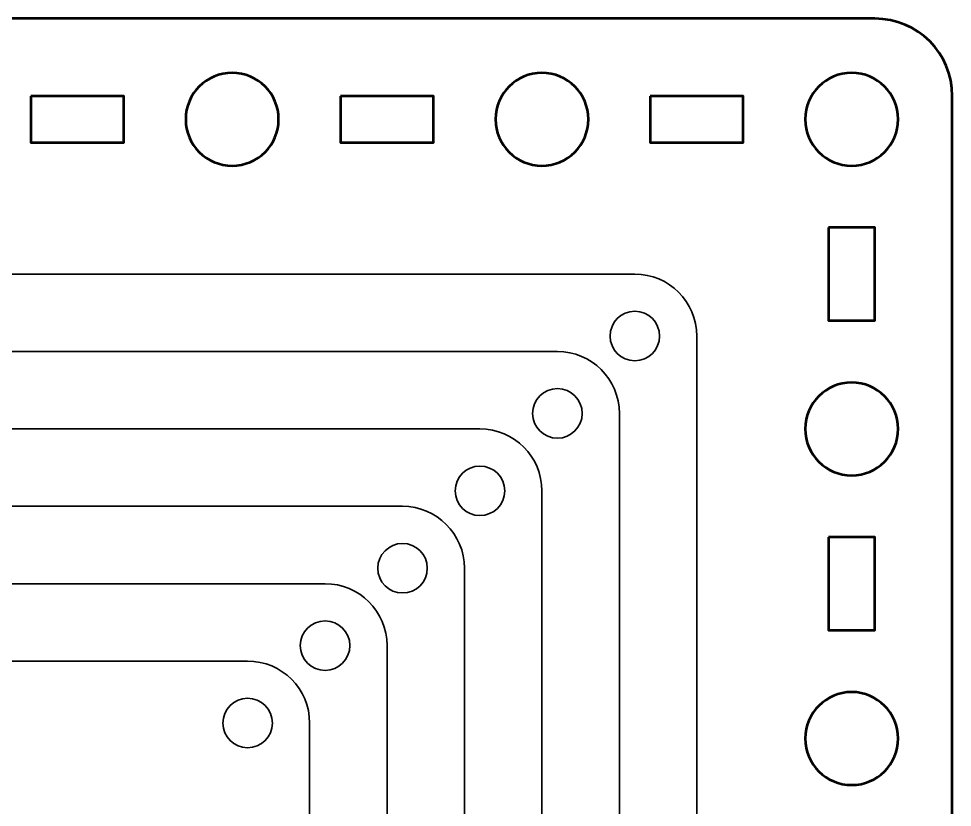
# Model space of a CAD drawing. Header units: centimetres. Extents: x -22.2 to 1.2, y -20.5 to -9.2.
# Drawn here: x -16.88 to -10.85, y -14.29 to -9.2 of the extents above; entities that cross this region are included whole.
import ezdxf

# ---------------------------------------------------------------- set-up
doc = ezdxf.new("R2010")
doc.units = ezdxf.units.CM
doc.header["$MEASUREMENT"] = 0
doc.layers.add('Layer 1', color=7, linetype='Continuous')

msp = doc.modelspace()

# ---------------------------------------------------------------- linework, layer by layer
at = {"layer": 'Layer 1', "lineweight": 53}
for points, knots in [([(-21.64992, -9.19998), (-21.64992, -9.19998), (-11.34994, -9.19998), (-11.34994, -9.19998), (-11.34994, -9.19998), (-11.07294, -9.19998), (-10.84998, -9.42308), (-10.84998, -9.70008), (-10.84998, -9.70008), (-10.84998, -9.70008), (-10.84998, -20.00006), (-10.84998, -20.00006), (-10.84998, -20.00006), (-10.84998, -20.27706), (-11.07294, -20.50002), (-11.34994, -20.50002), (-11.34994, -20.50002), (-11.34994, -20.50002), (-21.64992, -20.50002), (-21.64992, -20.50002), (-21.64992, -20.50002), (-21.92692, -20.50002), (-22.15002, -20.27706), (-22.15002, -20.00006), (-22.15002, -20.00006), (-22.15002, -20.00006), (-22.15002, -9.70008), (-22.15002, -9.70008), (-22.15002, -9.70008), (-22.15002, -9.42308), (-21.92692, -9.19998), (-21.64992, -9.19998)], [0, 0, 0, 0, 0.125, 0.125, 0.125, 0.125, 0.25, 0.25, 0.25, 0.25, 0.375, 0.375, 0.375, 0.375, 0.5, 0.5, 0.5, 0.5, 0.625, 0.625, 0.625, 0.625, 0.75, 0.75, 0.75, 0.75, 0.875, 0.875, 0.875, 0.875, 1, 1, 1, 1]), ([(-15.20001, -9.85001), (-15.20001, -10.01578), (-15.33425, -10.15001), (-15.50002, -10.15001), (-15.50002, -10.15001), (-15.66568, -10.15001), (-15.80002, -10.01578), (-15.80002, -9.85001), (-15.80002, -9.85001), (-15.80002, -9.68434), (-15.66568, -9.55001), (-15.50002, -9.55001), (-15.50002, -9.55001), (-15.33425, -9.55001), (-15.20001, -9.68434), (-15.20001, -9.85001)], [0, 0, 0, 0, 0.25, 0.25, 0.25, 0.25, 0.5, 0.5, 0.5, 0.5, 0.75, 0.75, 0.75, 0.75, 1, 1, 1, 1]), ([(-13.19994, -9.85001), (-13.19994, -10.01578), (-13.33431, -10.15001), (-13.49994, -10.15001), (-13.49994, -10.15001), (-13.66571, -10.15001), (-13.79994, -10.01578), (-13.79994, -9.85001), (-13.79994, -9.85001), (-13.79994, -9.68434), (-13.66571, -9.55001), (-13.49994, -9.55001), (-13.49994, -9.55001), (-13.33431, -9.55001), (-13.19994, -9.68434), (-13.19994, -9.85001)], [0, 0, 0, 0, 0.25, 0.25, 0.25, 0.25, 0.5, 0.5, 0.5, 0.5, 0.75, 0.75, 0.75, 0.75, 1, 1, 1, 1]), ([(-11.20001, -9.85001), (-11.20001, -10.01578), (-11.33435, -10.15001), (-11.49997, -10.15001), (-11.49997, -10.15001), (-11.66564, -10.15001), (-11.79998, -10.01578), (-11.79998, -9.85001), (-11.79998, -9.85001), (-11.79998, -9.68434), (-11.66564, -9.55001), (-11.49997, -9.55001), (-11.49997, -9.55001), (-11.33435, -9.55001), (-11.20001, -9.68434), (-11.20001, -9.85001)], [0, 0, 0, 0, 0.25, 0.25, 0.25, 0.25, 0.5, 0.5, 0.5, 0.5, 0.75, 0.75, 0.75, 0.75, 1, 1, 1, 1]), ([(-16.79993, -9.70008), (-16.79993, -9.70008), (-16.19993, -9.70008), (-16.19993, -9.70008), (-16.19993, -9.70008), (-16.19993, -9.70008), (-16.19993, -10.00008), (-16.19993, -10.00008), (-16.19993, -10.00008), (-16.19993, -10.00008), (-16.79993, -10.00008), (-16.79993, -10.00008), (-16.79993, -10.00008), (-16.79993, -10.00008), (-16.79993, -9.70008), (-16.79993, -9.70008)], [0, 0, 0, 0, 0.25, 0.25, 0.25, 0.25, 0.5, 0.5, 0.5, 0.5, 0.75, 0.75, 0.75, 0.75, 1, 1, 1, 1]), ([(-14.79996, -9.70008), (-14.79996, -9.70008), (-14.19996, -9.70008), (-14.19996, -9.70008), (-14.19996, -9.70008), (-14.19996, -9.70008), (-14.19996, -10.00008), (-14.19996, -10.00008), (-14.19996, -10.00008), (-14.19996, -10.00008), (-14.79996, -10.00008), (-14.79996, -10.00008), (-14.79996, -10.00008), (-14.79996, -10.00008), (-14.79996, -9.70008), (-14.79996, -9.70008)], [0, 0, 0, 0, 0.25, 0.25, 0.25, 0.25, 0.5, 0.5, 0.5, 0.5, 0.75, 0.75, 0.75, 0.75, 1, 1, 1, 1]), ([(-12.80003, -9.70008), (-12.80003, -9.70008), (-12.20003, -9.70008), (-12.20003, -9.70008), (-12.20003, -9.70008), (-12.20003, -9.70008), (-12.20003, -10.00008), (-12.20003, -10.00008), (-12.20003, -10.00008), (-12.20003, -10.00008), (-12.80003, -10.00008), (-12.80003, -10.00008), (-12.80003, -10.00008), (-12.80003, -10.00008), (-12.80003, -9.70008), (-12.80003, -9.70008)], [0, 0, 0, 0, 0.25, 0.25, 0.25, 0.25, 0.5, 0.5, 0.5, 0.5, 0.75, 0.75, 0.75, 0.75, 1, 1, 1, 1]), ([(-11.64991, -10.55003), (-11.64991, -10.55003), (-11.3499, -10.55003), (-11.3499, -10.55003), (-11.3499, -10.55003), (-11.3499, -10.55003), (-11.3499, -11.15003), (-11.3499, -11.15003), (-11.3499, -11.15003), (-11.3499, -11.15003), (-11.64991, -11.15003), (-11.64991, -11.15003), (-11.64991, -11.15003), (-11.64991, -11.15003), (-11.64991, -10.55003), (-11.64991, -10.55003)], [0, 0, 0, 0, 0.25, 0.25, 0.25, 0.25, 0.5, 0.5, 0.5, 0.5, 0.75, 0.75, 0.75, 0.75, 1, 1, 1, 1]), ([(-11.20001, -11.85008), (-11.20001, -12.01571), (-11.33435, -12.15009), (-11.49997, -12.15009), (-11.49997, -12.15009), (-11.66564, -12.15009), (-11.79998, -12.01571), (-11.79998, -11.85008), (-11.79998, -11.85008), (-11.79998, -11.68431), (-11.66564, -11.55008), (-11.49997, -11.55008), (-11.49997, -11.55008), (-11.33435, -11.55008), (-11.20001, -11.68431), (-11.20001, -11.85008)], [0, 0, 0, 0, 0.25, 0.25, 0.25, 0.25, 0.5, 0.5, 0.5, 0.5, 0.75, 0.75, 0.75, 0.75, 1, 1, 1, 1]), ([(-11.64991, -12.54999), (-11.64991, -12.54999), (-11.3499, -12.54999), (-11.3499, -12.54999), (-11.3499, -12.54999), (-11.3499, -12.54999), (-11.3499, -13.15), (-11.3499, -13.15), (-11.3499, -13.15), (-11.3499, -13.15), (-11.64991, -13.15), (-11.64991, -13.15), (-11.64991, -13.15), (-11.64991, -13.15), (-11.64991, -12.54999), (-11.64991, -12.54999)], [0, 0, 0, 0, 0.25, 0.25, 0.25, 0.25, 0.5, 0.5, 0.5, 0.5, 0.75, 0.75, 0.75, 0.75, 1, 1, 1, 1]), ([(-11.20001, -13.85002), (-11.20001, -14.01568), (-11.33435, -14.15002), (-11.49997, -14.15002), (-11.49997, -14.15002), (-11.66564, -14.15002), (-11.79998, -14.01568), (-11.79998, -13.85002), (-11.79998, -13.85002), (-11.79998, -13.68439), (-11.66564, -13.55001), (-11.49997, -13.55001), (-11.49997, -13.55001), (-11.33435, -13.55001), (-11.20001, -13.68439), (-11.20001, -13.85002)], [0, 0, 0, 0, 0.25, 0.25, 0.25, 0.25, 0.5, 0.5, 0.5, 0.5, 0.75, 0.75, 0.75, 0.75, 1, 1, 1, 1])]:
    msp.add_open_spline(points, degree=3, knots=knots, dxfattribs=at)
at = {"layer": 'Layer 1', "color": 30, "lineweight": 35}
for points in [[(-20.5, -11.25), (-20.5, -11.02913), (-20.32087, -10.85), (-20.1, -10.85), (-20.1, -10.85), (-20.1, -10.85), (-12.9, -10.85), (-12.9, -10.85), (-12.9, -10.85), (-12.67913, -10.85), (-12.5, -11.02913), (-12.5, -11.25), (-12.5, -11.25), (-12.5, -11.25), (-12.5, -18.45), (-12.5, -18.45), (-12.5, -18.45), (-12.5, -18.67087), (-12.67913, -18.85), (-12.9, -18.85), (-12.9, -18.85), (-12.9, -18.85), (-20.1, -18.85), (-20.1, -18.85), (-20.1, -18.85), (-20.32087, -18.85), (-20.5, -18.67087), (-20.5, -18.45), (-20.5, -18.45), (-20.5, -18.45), (-20.5, -11.25), (-20.5, -11.25)], [(-20, -11.75), (-20, -11.52913), (-19.82087, -11.35), (-19.6, -11.35), (-19.6, -11.35), (-19.6, -11.35), (-13.4, -11.35), (-13.4, -11.35), (-13.4, -11.35), (-13.17913, -11.35), (-13, -11.52913), (-13, -11.75), (-13, -11.75), (-13, -11.75), (-13, -17.95), (-13, -17.95), (-13, -17.95), (-13, -18.17087), (-13.17913, -18.35), (-13.4, -18.35), (-13.4, -18.35), (-13.4, -18.35), (-19.6, -18.35), (-19.6, -18.35), (-19.6, -18.35), (-19.82087, -18.35), (-20, -18.17087), (-20, -17.95), (-20, -17.95), (-20, -17.95), (-20, -11.75), (-20, -11.75)], [(-19.5, -12.25), (-19.5, -12.02913), (-19.32087, -11.85), (-19.1, -11.85), (-19.1, -11.85), (-19.1, -11.85), (-13.9, -11.85), (-13.9, -11.85), (-13.9, -11.85), (-13.67913, -11.85), (-13.5, -12.02913), (-13.5, -12.25), (-13.5, -12.25), (-13.5, -12.25), (-13.5, -17.45), (-13.5, -17.45), (-13.5, -17.45), (-13.5, -17.67087), (-13.67913, -17.85), (-13.9, -17.85), (-13.9, -17.85), (-13.9, -17.85), (-19.1, -17.85), (-19.1, -17.85), (-19.1, -17.85), (-19.32087, -17.85), (-19.5, -17.67087), (-19.5, -17.45), (-19.5, -17.45), (-19.5, -17.45), (-19.5, -12.25), (-19.5, -12.25)], [(-19, -12.75), (-19, -12.52913), (-18.82087, -12.35), (-18.6, -12.35), (-18.6, -12.35), (-18.6, -12.35), (-14.4, -12.35), (-14.4, -12.35), (-14.4, -12.35), (-14.17913, -12.35), (-14, -12.52913), (-14, -12.75), (-14, -12.75), (-14, -12.75), (-14, -16.95), (-14, -16.95), (-14, -16.95), (-14, -17.17087), (-14.17913, -17.35), (-14.4, -17.35), (-14.4, -17.35), (-14.4, -17.35), (-18.6, -17.35), (-18.6, -17.35), (-18.6, -17.35), (-18.82087, -17.35), (-19, -17.17087), (-19, -16.95), (-19, -16.95), (-19, -16.95), (-19, -12.75), (-19, -12.75)], [(-18.5, -13.25), (-18.5, -13.02913), (-18.32087, -12.85), (-18.1, -12.85), (-18.1, -12.85), (-18.1, -12.85), (-14.9, -12.85), (-14.9, -12.85), (-14.9, -12.85), (-14.67913, -12.85), (-14.5, -13.02913), (-14.5, -13.25), (-14.5, -13.25), (-14.5, -13.25), (-14.5, -16.45), (-14.5, -16.45), (-14.5, -16.45), (-14.5, -16.67087), (-14.67913, -16.85), (-14.9, -16.85), (-14.9, -16.85), (-14.9, -16.85), (-18.1, -16.85), (-18.1, -16.85), (-18.1, -16.85), (-18.32087, -16.85), (-18.5, -16.67087), (-18.5, -16.45), (-18.5, -16.45), (-18.5, -16.45), (-18.5, -13.25), (-18.5, -13.25)], [(-18, -13.75), (-18, -13.52913), (-17.82087, -13.35), (-17.6, -13.35), (-17.6, -13.35), (-17.6, -13.35), (-15.4, -13.35), (-15.4, -13.35), (-15.4, -13.35), (-15.17913, -13.35), (-15, -13.52913), (-15, -13.75), (-15, -13.75), (-15, -13.75), (-15, -15.95), (-15, -15.95), (-15, -15.95), (-15, -16.17087), (-15.17913, -16.35), (-15.4, -16.35), (-15.4, -16.35), (-15.4, -16.35), (-17.6, -16.35), (-17.6, -16.35), (-17.6, -16.35), (-17.82087, -16.35), (-18, -16.17087), (-18, -15.95), (-18, -15.95), (-18, -15.95), (-18, -13.75), (-18, -13.75)]]:
    msp.add_open_spline(points, degree=3, knots=[0, 0, 0, 0, 0.125, 0.125, 0.125, 0.125, 0.25, 0.25, 0.25, 0.25, 0.375, 0.375, 0.375, 0.375, 0.5, 0.5, 0.5, 0.5, 0.625, 0.625, 0.625, 0.625, 0.75, 0.75, 0.75, 0.75, 0.875, 0.875, 0.875, 0.875, 1, 1, 1, 1], dxfattribs=at)
at = {"layer": 'Layer 1', "color": 250, "lineweight": 35}
for points in [[(-12.9, -11.09), (-12.81165, -11.09), (-12.74, -11.16165), (-12.74, -11.25), (-12.74, -11.25), (-12.74, -11.33835), (-12.81165, -11.41), (-12.9, -11.41), (-12.9, -11.41), (-12.98835, -11.41), (-13.06, -11.33835), (-13.06, -11.25), (-13.06, -11.25), (-13.06, -11.16165), (-12.98835, -11.09), (-12.9, -11.09)], [(-13.4, -11.59), (-13.31165, -11.59), (-13.24, -11.66165), (-13.24, -11.75), (-13.24, -11.75), (-13.24, -11.83835), (-13.31165, -11.91), (-13.4, -11.91), (-13.4, -11.91), (-13.48835, -11.91), (-13.56, -11.83835), (-13.56, -11.75), (-13.56, -11.75), (-13.56, -11.66165), (-13.48835, -11.59), (-13.4, -11.59)], [(-13.9, -12.09), (-13.81165, -12.09), (-13.74, -12.16165), (-13.74, -12.25), (-13.74, -12.25), (-13.74, -12.33835), (-13.81165, -12.41), (-13.9, -12.41), (-13.9, -12.41), (-13.98835, -12.41), (-14.06, -12.33835), (-14.06, -12.25), (-14.06, -12.25), (-14.06, -12.16165), (-13.98835, -12.09), (-13.9, -12.09)], [(-14.4, -12.59), (-14.31165, -12.59), (-14.24, -12.66165), (-14.24, -12.75), (-14.24, -12.75), (-14.24, -12.83835), (-14.31165, -12.91), (-14.4, -12.91), (-14.4, -12.91), (-14.48835, -12.91), (-14.56, -12.83835), (-14.56, -12.75), (-14.56, -12.75), (-14.56, -12.66165), (-14.48835, -12.59), (-14.4, -12.59)], [(-14.9, -13.09), (-14.81165, -13.09), (-14.74, -13.16165), (-14.74, -13.25), (-14.74, -13.25), (-14.74, -13.33835), (-14.81165, -13.41), (-14.9, -13.41), (-14.9, -13.41), (-14.98835, -13.41), (-15.06, -13.33835), (-15.06, -13.25), (-15.06, -13.25), (-15.06, -13.16165), (-14.98835, -13.09), (-14.9, -13.09)], [(-15.4, -13.59), (-15.31165, -13.59), (-15.24, -13.66165), (-15.24, -13.75), (-15.24, -13.75), (-15.24, -13.83835), (-15.31165, -13.91), (-15.4, -13.91), (-15.4, -13.91), (-15.48835, -13.91), (-15.56, -13.83835), (-15.56, -13.75), (-15.56, -13.75), (-15.56, -13.66165), (-15.48835, -13.59), (-15.4, -13.59)]]:
    msp.add_open_spline(points, degree=3, knots=[0, 0, 0, 0, 0.25, 0.25, 0.25, 0.25, 0.5, 0.5, 0.5, 0.5, 0.75, 0.75, 0.75, 0.75, 1, 1, 1, 1], dxfattribs=at)

doc.saveas('drawing.dxf')
